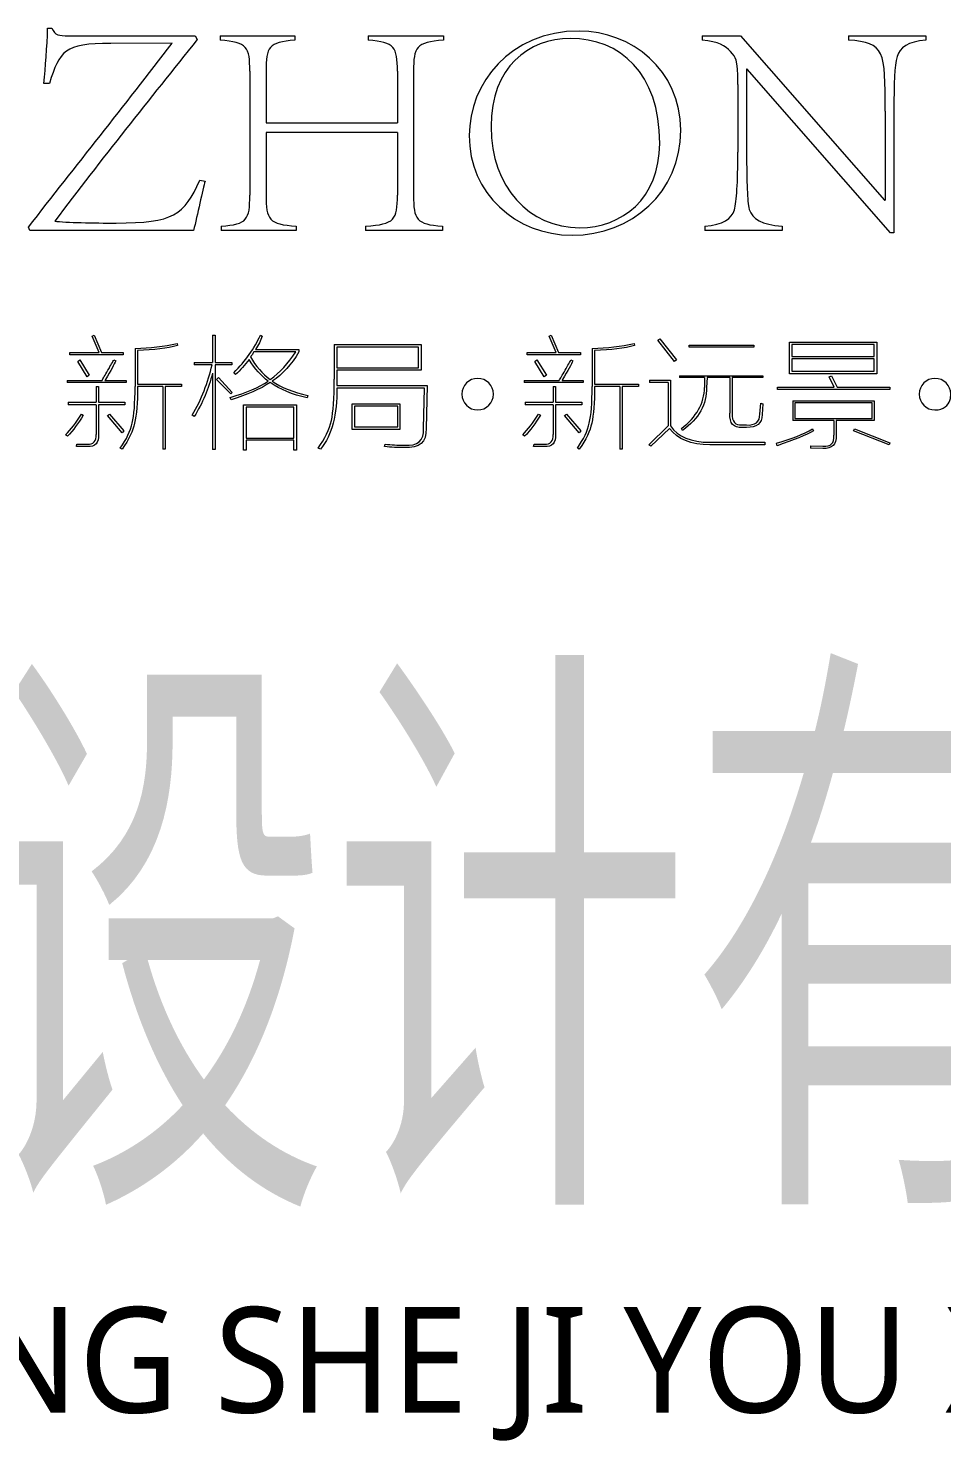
# Model space of a CAD drawing. Header units: inches. Extents: x -3272461 to -2504170, y 403793 to 1071042.
# Drawn here: x -2705944 to -2704905, y 891285 to 892891 of the extents above; entities that cross this region are included whole.
import ezdxf

# ---------------------------------------------------------------- set-up
doc = ezdxf.new("R2010")
doc.units = ezdxf.units.IN
doc.header["$LTSCALE"] = 1000
doc.header["$MEASUREMENT"] = 0
doc.layers.get('0').update_dxf_attribs({"lineweight": 18})
doc.styles.add('-黑体', font='', dxfattribs={"width": 0.7})
doc.styles.get('-黑体').set_extended_font_data('微软雅黑')

msp = doc.modelspace()

# ---------------------------------------------------------------- linework, layer by layer
for p, q in [((-2705726.2, 892882.9), (-2705726.2, 892877.9)), ((-2705641.3, 892882.9), (-2705641.3, 892877.9)), ((-2705557.8, 892882.9), (-2705557.8, 892877.9)), ((-2705472.1, 892882.9), (-2705472.1, 892877.9)), ((-2705177.8, 892882.9), (-2705177.8, 892877.9)), ((-2705011.4, 892882.9), (-2705011.4, 892877.9)), ((-2704923.6, 892882.9), (-2704923.6, 892877.9)), ((-2705692.3, 892842.5), (-2705692.3, 892701.7)), ((-2705673.9, 892842.5), (-2705673.9, 892783.8)), ((-2705524.5, 892842.5), (-2705524.5, 892783.8)), ((-2705506.1, 892842.5), (-2705506.1, 892701.7)), ((-2705127.5, 892844.7), (-2705127.5, 892750.5)), ((-2705137.4, 892827.3), (-2705137.4, 892750.5)), ((-2704969.7, 892796.9), (-2704969.7, 892696)), ((-2704959.8, 892796.9), (-2704959.8, 892658.8)), ((-2705673.9, 892772.8), (-2705673.9, 892701.7)), ((-2705524.5, 892772.8), (-2705524.5, 892701.7)), ((-2705724.8, 892666.3), (-2705724.8, 892661.3)), ((-2705639.5, 892666.3), (-2705639.5, 892661.3)), ((-2705560.6, 892666.3), (-2705560.6, 892661.3)), ((-2705473.2, 892666.3), (-2705473.2, 892661.3)), ((-2705174.9, 892666.3), (-2705174.9, 892661.3)), ((-2705086.8, 892666.3), (-2705086.8, 892661.3))]:
    msp.add_line(p, q)
at = {"lineweight": 9}
for p, q in [((-2705871.6, 892541.1), (-2705869.3, 892542.2)), ((-2705863.7, 892522.6), (-2705871.6, 892541.1)), ((-2705869.3, 892542.2), (-2705860.9, 892522.6)), ((-2705734.7, 892542.2), (-2705734.7, 892511.4)), ((-2705731.9, 892542.2), (-2705731.9, 892511.4)), ((-2705351.8, 892541.1), (-2705349.5, 892542.2)), ((-2705343.9, 892522.6), (-2705351.8, 892541.1)), ((-2705349.5, 892542.2), (-2705341.1, 892522.6)), ((-2705228.4, 892536.6), (-2705226.1, 892538.3)), ((-2705226.1, 892538.3), (-2705207.1, 892514.2)), ((-2705896.8, 892519.8), (-2705896.8, 892522.6)), ((-2705896.8, 892522.6), (-2705863.7, 892522.6)), ((-2705860.9, 892522.6), (-2705836.2, 892522.6)), ((-2705836.2, 892522.6), (-2705836.2, 892519.8)), ((-2705822.8, 892527.1), (-2705822.8, 892483.9)), ((-2705820, 892524.9), (-2705820, 892486.7)), ((-2705636.6, 892526), (-2705636.6, 892523.2)), ((-2705596.2, 892531.6), (-2705596.2, 892492.3)), ((-2705500.3, 892528.8), (-2705593.4, 892528.8)), ((-2705593.4, 892528.8), (-2705593.4, 892505.2)), ((-2705500.3, 892505.2), (-2705500.3, 892528.8)), ((-2705497.5, 892531.6), (-2705497.5, 892502.4)), ((-2705377, 892519.8), (-2705377, 892522.6)), ((-2705377, 892522.6), (-2705343.9, 892522.6)), ((-2705341.1, 892522.6), (-2705316.4, 892522.6)), ((-2705316.4, 892522.6), (-2705316.4, 892519.8)), ((-2705303, 892527.1), (-2705303, 892483.9)), ((-2705300.2, 892524.9), (-2705300.2, 892486.7)), ((-2705209.3, 892512.5), (-2705228.4, 892536.6)), ((-2705192.5, 892531), (-2705119.1, 892531)), ((-2705192.5, 892528.8), (-2705192.5, 892531)), ((-2705119.1, 892528.8), (-2705192.5, 892528.8)), ((-2705119.1, 892531), (-2705119.1, 892528.8)), ((-2705078.7, 892534.4), (-2704979.4, 892534.4)), ((-2705078.7, 892498.5), (-2705078.7, 892534.4)), ((-2704982.2, 892531.6), (-2705075.9, 892531.6)), ((-2705075.9, 892531.6), (-2705075.9, 892518.1)), ((-2704982.2, 892518.1), (-2704982.2, 892531.6)), ((-2704979.4, 892534.4), (-2704979.4, 892498.5)), ((-2705836.2, 892519.8), (-2705896.8, 892519.8)), ((-2705887.8, 892512.5), (-2705885.6, 892514.2)), ((-2705877.2, 892495.1), (-2705887.8, 892512.5)), ((-2705885.6, 892514.2), (-2705874.9, 892496.8)), ((-2705755.5, 892511.4), (-2705755.5, 892508.6)), ((-2705731.9, 892508.6), (-2705731.9, 892412.1)), ((-2705712.9, 892511.4), (-2705712.9, 892508.6)), ((-2705593.4, 892505.2), (-2705500.3, 892505.2)), ((-2705316.4, 892519.8), (-2705377, 892519.8)), ((-2705368, 892512.5), (-2705365.8, 892514.2)), ((-2705357.4, 892495.1), (-2705368, 892512.5)), ((-2705365.8, 892514.2), (-2705355.1, 892496.8)), ((-2705207.1, 892514.2), (-2705209.3, 892512.5)), ((-2705075.9, 892518.1), (-2704982.2, 892518.1)), ((-2704982.2, 892515.3), (-2705075.9, 892515.3)), ((-2705075.9, 892515.3), (-2705075.9, 892501.3)), ((-2704982.2, 892501.3), (-2704982.2, 892515.3)), ((-2705900.2, 892490.6), (-2705900.2, 892488.4)), ((-2705874.9, 892496.8), (-2705877.2, 892495.1)), ((-2705832.9, 892490.6), (-2705832.9, 892488.4)), ((-2705734.7, 892499), (-2705734.7, 892412.1)), ((-2705730.2, 892491.8), (-2705728, 892494)), ((-2705714, 892475.5), (-2705730.2, 892491.8)), ((-2705728, 892494), (-2705712.3, 892477.2)), ((-2705593.4, 892502.4), (-2705593.4, 892492.3)), ((-2705593.4, 892492.3), (-2705593.4, 892485)), ((-2705380.4, 892490.6), (-2705380.4, 892488.4)), ((-2705355.1, 892496.8), (-2705357.4, 892495.1)), ((-2705313.1, 892490.6), (-2705313.1, 892488.4)), ((-2705237.9, 892491.2), (-2705237.9, 892488.4)), ((-2705213.8, 892491.2), (-2705213.8, 892439)), ((-2705203.7, 892496.2), (-2705203.7, 892494)), ((-2705175.1, 892494), (-2705175.1, 892482.8)), ((-2705146.5, 892494), (-2705146.5, 892453.6)), ((-2705143.7, 892494), (-2705143.7, 892453.6)), ((-2705109, 892496.2), (-2705109, 892494)), ((-2704979.4, 892498.5), (-2705078.7, 892498.5)), ((-2705075.9, 892501.3), (-2704982.2, 892501.3)), ((-2705033.3, 892495.1), (-2705031, 892496.2)), ((-2705027.6, 892483.3), (-2705033.3, 892495.1)), ((-2705031, 892496.2), (-2705024.3, 892483.3)), ((-2705867.1, 892483.9), (-2705867.1, 892466)), ((-2705864.3, 892483.9), (-2705864.3, 892466)), ((-2705791.4, 892483.9), (-2705791.4, 892412.7)), ((-2705788.6, 892483.9), (-2705788.6, 892412.7)), ((-2705770.1, 892486.7), (-2705770.1, 892483.9)), ((-2705712.3, 892477.2), (-2705714, 892475.5)), ((-2705347.3, 892483.9), (-2705347.3, 892466)), ((-2705344.5, 892483.9), (-2705344.5, 892466)), ((-2705271.6, 892483.9), (-2705271.6, 892412.7)), ((-2705268.8, 892483.9), (-2705268.8, 892412.7)), ((-2705250.3, 892486.7), (-2705250.3, 892483.9)), ((-2705216.6, 892488.4), (-2705216.6, 892439)), ((-2705092.1, 892480.5), (-2705092.1, 892483.3)), ((-2705092.1, 892483.3), (-2705027.6, 892483.3)), ((-2704964.3, 892480.5), (-2705092.1, 892480.5)), ((-2705024.3, 892483.3), (-2704964.3, 892483.3)), ((-2704964.3, 892483.3), (-2704964.3, 892480.5)), ((-2705899, 892466), (-2705899, 892463.2)), ((-2705867.1, 892463.2), (-2705867.1, 892429.5)), ((-2705864.3, 892463.2), (-2705864.3, 892429.5)), ((-2705834.5, 892466), (-2705834.5, 892463.2)), ((-2705699.4, 892463.2), (-2705639.4, 892463.2)), ((-2705699.4, 892411.6), (-2705699.4, 892463.2)), ((-2705696.6, 892460.4), (-2705696.6, 892425)), ((-2705642.2, 892460.4), (-2705696.6, 892460.4)), ((-2705642.2, 892425), (-2705642.2, 892460.4)), ((-2705639.4, 892463.2), (-2705639.4, 892411.6)), ((-2705576, 892464.3), (-2705521.6, 892464.3)), ((-2705576, 892435.1), (-2705576, 892464.3)), ((-2705523.9, 892461.5), (-2705573.2, 892461.5)), ((-2705573.2, 892461.5), (-2705573.2, 892437.9)), ((-2705523.9, 892437.9), (-2705523.9, 892461.5)), ((-2705521.6, 892464.3), (-2705521.6, 892435.1)), ((-2705379.2, 892466), (-2705379.2, 892463.2)), ((-2705347.3, 892463.2), (-2705347.3, 892429.5)), ((-2705344.5, 892463.2), (-2705344.5, 892429.5)), ((-2705314.8, 892466), (-2705314.8, 892463.2)), ((-2705074.7, 892467.6), (-2705074.7, 892445.2)), ((-2704984.5, 892465.4), (-2705072.5, 892465.4)), ((-2705072.5, 892465.4), (-2705072.5, 892447.5)), ((-2704984.5, 892447.5), (-2704984.5, 892465.4)), ((-2704982.2, 892467.6), (-2704982.2, 892445.2)), ((-2705854.2, 892450.8), (-2705851.9, 892452.5)), ((-2705837.4, 892431.2), (-2705854.2, 892450.8)), ((-2705851.9, 892452.5), (-2705835.7, 892433.4)), ((-2705334.4, 892450.8), (-2705332.1, 892452.5)), ((-2705317.6, 892431.2), (-2705334.4, 892450.8)), ((-2705332.1, 892452.5), (-2705315.9, 892433.4)), ((-2705072.5, 892447.5), (-2704984.5, 892447.5)), ((-2705028.2, 892445.2), (-2705028.2, 892428.4)), ((-2705025.4, 892445.2), (-2705025.4, 892428.4)), ((-2705835.7, 892433.4), (-2705837.4, 892431.2)), ((-2705696.6, 892425), (-2705642.2, 892425)), ((-2705521.6, 892435.1), (-2705576, 892435.1)), ((-2705573.2, 892437.9), (-2705523.9, 892437.9)), ((-2705315.9, 892433.4), (-2705317.6, 892431.2)), ((-2705005.8, 892433.4), (-2705004.6, 892435.7)), ((-2704965.4, 892417.7), (-2705005.8, 892433.4)), ((-2705004.6, 892435.7), (-2704964.3, 892420)), ((-2705696.6, 892411.6), (-2705699.4, 892411.6)), ((-2705642.2, 892422.8), (-2705696.6, 892422.8)), ((-2705696.6, 892422.8), (-2705696.6, 892411.6)), ((-2705642.2, 892411.6), (-2705642.2, 892422.8)), ((-2705639.4, 892411.6), (-2705642.2, 892411.6)), ((-2705106.7, 892420.5), (-2705106.7, 892417.7)), ((-2705054.6, 892416.6), (-2705054.6, 892413.8)), ((-2704964.3, 892420), (-2704965.4, 892417.7))]:
    msp.add_line(p, q, dxfattribs=at)
for points in [[(-2705926.5, 892828.7), (-2705924.8, 892846.8), (-2705922.7, 892870.5), (-2705922.3, 892891.4)], [(-2705922.3, 892891.4), (-2705922.3, 892891.4), (-2705917.3, 892891.4), (-2705917.3, 892891.4)], [(-2705917.3, 892891.4), (-2705915.6, 892887.5), (-2705913.8, 892885.3), (-2705910.6, 892883.9)], [(-2705943.9, 892665.2), (-2705890.4, 892734.6), (-2705835.2, 892802.9), (-2705780.7, 892874.4)], [(-2705850.4, 892874), (-2705903.5, 892874.4), (-2705908.5, 892865.5), (-2705920.2, 892828.7)], [(-2705752.1, 892878.6), (-2705806.2, 892810.7), (-2705861.1, 892742.4), (-2705914.2, 892671.9)], [(-2705910.6, 892883.9), (-2705907.8, 892882.9), (-2705903.9, 892882.9), (-2705898.6, 892882.9)], [(-2705898.6, 892882.9), (-2705898.6, 892882.9), (-2705754.5, 892882.9), (-2705754.5, 892882.9)], [(-2705780.7, 892874.4), (-2705780.7, 892874.4), (-2705850.4, 892874), (-2705850.4, 892874)], [(-2705754.5, 892882.9), (-2705754.5, 892882.9), (-2705752.1, 892878.6), (-2705752.1, 892878.6)], [(-2705726.2, 892882.9), (-2705726.2, 892882.9), (-2705641.3, 892882.9), (-2705641.3, 892882.9)], [(-2705692.3, 892842.5), (-2705692.3, 892870.1), (-2705695.1, 892875.5), (-2705726.2, 892877.9)], [(-2705641.3, 892877.9), (-2705670.7, 892875.5), (-2705673.9, 892870.1), (-2705673.9, 892842.5)], [(-2705557.8, 892882.9), (-2705557.8, 892882.9), (-2705472.1, 892882.9), (-2705472.1, 892882.9)], [(-2705524.5, 892842.5), (-2705524.5, 892870.1), (-2705527.3, 892875.5), (-2705557.8, 892877.9)], [(-2705472.1, 892877.9), (-2705503.3, 892875.5), (-2705506.1, 892870.1), (-2705506.1, 892842.5)], [(-2705328.1, 892879.7), (-2705375.2, 892879.4), (-2705418, 892847.8), (-2705418, 892779.5)], [(-2705177.8, 892882.9), (-2705177.8, 892882.9), (-2705134.2, 892882.9), (-2705134.2, 892882.9)], [(-2705145.6, 892864.8), (-2705151.6, 892871.9), (-2705159, 892875.8), (-2705177.8, 892877.9)], [(-2705134.2, 892882.9), (-2705134.2, 892882.9), (-2704970.7, 892696), (-2704970.7, 892696)], [(-2705011.4, 892882.9), (-2705011.4, 892882.9), (-2704923.6, 892882.9), (-2704923.6, 892882.9)], [(-2704969.7, 892796.9), (-2704969.7, 892865.9), (-2704970, 892875.1), (-2705011.4, 892877.9)], [(-2704923.6, 892877.9), (-2704944.2, 892876.1), (-2704953, 892869.4), (-2704956.2, 892859.2)], [(-2705137.4, 892827.3), (-2705137.4, 892858.8), (-2705139.2, 892857), (-2705145.6, 892864.8)], [(-2704956.2, 892859.2), (-2704959.4, 892848.2), (-2704959.8, 892830.2), (-2704959.8, 892796.9)], [(-2704963.6, 892658.8), (-2704963.6, 892658.8), (-2705126.8, 892844.7), (-2705126.8, 892844.7)], [(-2705126.8, 892844.7), (-2705126.8, 892844.7), (-2705127.5, 892844.7), (-2705127.5, 892844.7)], [(-2705920.2, 892828.7), (-2705920.2, 892828.7), (-2705926.5, 892828.7), (-2705926.5, 892828.7)], [(-2705673.9, 892783.8), (-2705673.9, 892783.8), (-2705524.5, 892783.8), (-2705524.5, 892783.8)], [(-2705524.5, 892772.8), (-2705524.5, 892772.8), (-2705673.9, 892772.8), (-2705673.9, 892772.8)], [(-2705141.3, 892684.7), (-2705138.5, 892695.3), (-2705137.4, 892714.8), (-2705137.4, 892750.5)], [(-2705127.5, 892750.5), (-2705127.1, 892714.8), (-2705126.8, 892695.3), (-2705124.3, 892685.4)], [(-2705743.2, 892717.6), (-2705745.7, 892708.4), (-2705752.1, 892678.3), (-2705756.3, 892661.3)], [(-2705749.2, 892718.7), (-2705749.2, 892718.7), (-2705743.2, 892717.6), (-2705743.2, 892717.6)], [(-2705724.8, 892666.3), (-2705695.1, 892668.4), (-2705692.3, 892673.7), (-2705692.3, 892701.7)], [(-2705673.9, 892701.7), (-2705673.9, 892673.7), (-2705670.7, 892668.4), (-2705639.5, 892666.3)], [(-2705560.6, 892666.3), (-2705527.3, 892668.4), (-2705524.5, 892673.7), (-2705524.5, 892701.7)], [(-2705506.1, 892701.7), (-2705506.1, 892673.7), (-2705503.3, 892668.4), (-2705473.2, 892666.3)], [(-2705174.9, 892666.3), (-2705154.1, 892667.7), (-2705144.1, 892674.8), (-2705141.3, 892684.7)], [(-2705124.3, 892685.4), (-2705121.1, 892674.4), (-2705110.5, 892668), (-2705086.8, 892666.3)], [(-2704970.7, 892696), (-2704970.7, 892696), (-2704969.7, 892696), (-2704969.7, 892696)], [(-2705942.5, 892661.3), (-2705942.5, 892661.3), (-2705943.9, 892665.2), (-2705943.9, 892665.2)], [(-2705756.3, 892661.3), (-2705756.3, 892661.3), (-2705942.5, 892661.3), (-2705942.5, 892661.3)], [(-2705639.5, 892661.3), (-2705639.5, 892661.3), (-2705724.8, 892661.3), (-2705724.8, 892661.3)], [(-2705473.2, 892661.3), (-2705473.2, 892661.3), (-2705560.6, 892661.3), (-2705560.6, 892661.3)], [(-2705086.8, 892661.3), (-2705086.8, 892661.3), (-2705174.9, 892661.3), (-2705174.9, 892661.3)], [(-2704959.8, 892658.8), (-2704959.8, 892658.8), (-2704963.6, 892658.8), (-2704963.6, 892658.8)]]:
    msp.add_open_spline(points, degree=3)
for points, knots in [([(-2705202.1, 892775.3), (-2705202.1, 892704.9), (-2705258.4, 892656), (-2705325.7, 892656), (-2705390.4, 892656), (-2705442.8, 892703.8), (-2705442.8, 892769.3), (-2705442.8, 892828.7), (-2705396.8, 892888.2), (-2705317.9, 892888.2), (-2705258.8, 892888.2), (-2705202.1, 892843.9), (-2705202.1, 892775.3)], [0, 0, 0, 0, 181.581079, 181.581079, 181.581079, 363.162157, 363.162157, 363.162157, 544.743236, 544.743236, 544.743236, 726.324314, 726.324314, 726.324314, 726.324314]), ([(-2705418, 892779.5), (-2705418, 892710.5), (-2705374.5, 892664.5), (-2705317.2, 892664.5), (-2705269.4, 892664.5), (-2705226.2, 892697.4), (-2705226.2, 892760.4), (-2705226.2, 892840.8), (-2705271.2, 892879.7), (-2705328.1, 892879.7)], [0, 0, 0, 0, 161.36916, 161.36916, 161.36916, 322.73832, 322.73832, 322.73832, 484.107479, 484.107479, 484.107479, 484.107479]), ([(-2705914.2, 892671.9), (-2705901.4, 892670.5), (-2705869.6, 892669.8), (-2705844.4, 892669.8), (-2705779, 892669.8), (-2705766.9, 892678.7), (-2705749.2, 892718.7)], [0, 0, 0, 0, 92.654103, 92.654103, 92.654103, 185.308205, 185.308205, 185.308205, 185.308205])]:
    msp.add_open_spline(points, degree=3, knots=knots)
for points in [[(-2705734.7, 892542.2), (-2705734.7, 892542.2), (-2705731.9, 892542.2), (-2705731.9, 892542.2)], [(-2705710.6, 892499.6), (-2705697.2, 892513.1), (-2705687.1, 892527.3), (-2705680.3, 892542.2)], [(-2705678.1, 892541.1), (-2705680, 892535.9), (-2705682.6, 892530.8), (-2705685.9, 892526)], [(-2705680.3, 892542.2), (-2705680.3, 892542.2), (-2705678.1, 892541.1), (-2705678.1, 892541.1)], [(-2705822.8, 892527.1), (-2705805.6, 892527.8), (-2705789.7, 892529.7), (-2705775.1, 892532.7)], [(-2705774.5, 892530.5), (-2705786.1, 892527.5), (-2705801.3, 892525.6), (-2705820, 892524.9)], [(-2705775.1, 892532.7), (-2705775.1, 892532.7), (-2705774.5, 892530.5), (-2705774.5, 892530.5)], [(-2705687.6, 892523.2), (-2705688, 892522.8), (-2705688.6, 892521.9), (-2705689.3, 892520.4)], [(-2705640, 892523.2), (-2705640, 892523.2), (-2705687.6, 892523.2), (-2705687.6, 892523.2)], [(-2705685.9, 892526), (-2705685.9, 892526), (-2705636.6, 892526), (-2705636.6, 892526)], [(-2705669.1, 892491.8), (-2705658.3, 892499.6), (-2705648.6, 892510.1), (-2705640, 892523.2)], [(-2705636.6, 892523.2), (-2705644.8, 892509), (-2705654.9, 892497.9), (-2705666.9, 892490.1)], [(-2705596.2, 892531.6), (-2705596.2, 892531.6), (-2705497.5, 892531.6), (-2705497.5, 892531.6)], [(-2705303, 892527.1), (-2705285.8, 892527.8), (-2705269.9, 892529.7), (-2705255.3, 892532.7)], [(-2705254.8, 892530.5), (-2705266.3, 892527.5), (-2705281.5, 892525.6), (-2705300.2, 892524.9)], [(-2705255.3, 892532.7), (-2705255.3, 892532.7), (-2705254.8, 892530.5), (-2705254.8, 892530.5)], [(-2705844.6, 892513.1), (-2705846.5, 892509.3), (-2705850.4, 892502.2), (-2705856.4, 892491.8)], [(-2705853.6, 892502.4), (-2705850.3, 892508.4), (-2705848, 892512.3), (-2705846.9, 892514.2)], [(-2705846.9, 892514.2), (-2705846.9, 892514.2), (-2705844.6, 892513.1), (-2705844.6, 892513.1)], [(-2705757.7, 892451.4), (-2705747.3, 892469.3), (-2705739.8, 892488.4), (-2705735.3, 892508.6)], [(-2705755.5, 892511.4), (-2705755.5, 892511.4), (-2705734.7, 892511.4), (-2705734.7, 892511.4)], [(-2705735.3, 892508.6), (-2705735.3, 892508.6), (-2705755.5, 892508.6), (-2705755.5, 892508.6)], [(-2705731.9, 892511.4), (-2705731.9, 892511.4), (-2705712.9, 892511.4), (-2705712.9, 892511.4)], [(-2705712.9, 892508.6), (-2705712.9, 892508.6), (-2705731.9, 892508.6), (-2705731.9, 892508.6)], [(-2705693.2, 892514.8), (-2705698.1, 892508.4), (-2705703.2, 892502.6), (-2705708.4, 892497.4)], [(-2705671.4, 892490.1), (-2705679.2, 892495.7), (-2705686.5, 892503.9), (-2705693.2, 892514.8)], [(-2705689.3, 892520.4), (-2705690.4, 892519.2), (-2705691.2, 892518.3), (-2705691.6, 892517.5)], [(-2705691.6, 892517.5), (-2705685.6, 892507.1), (-2705678.1, 892498.5), (-2705669.1, 892491.8)], [(-2705324.8, 892513.1), (-2705326.7, 892509.3), (-2705330.6, 892502.2), (-2705336.6, 892491.8)], [(-2705333.8, 892502.4), (-2705330.5, 892508.4), (-2705328.2, 892512.3), (-2705327.1, 892514.2)], [(-2705327.1, 892514.2), (-2705327.1, 892514.2), (-2705324.8, 892513.1), (-2705324.8, 892513.1)], [(-2705900.2, 892490.6), (-2705900.2, 892490.6), (-2705860.3, 892490.6), (-2705860.3, 892490.6)], [(-2705860.3, 892490.6), (-2705859.2, 892492.9), (-2705857, 892496.8), (-2705853.6, 892502.4)], [(-2705857, 892490.6), (-2705857, 892490.6), (-2705832.9, 892490.6), (-2705832.9, 892490.6)], [(-2705856.4, 892491.8), (-2705856.8, 892491.4), (-2705857, 892491), (-2705857, 892490.6)], [(-2705734.7, 892499), (-2705739.2, 892481.5), (-2705746.1, 892465), (-2705755.5, 892449.7)], [(-2705714.5, 892471.6), (-2705696.2, 892476.8), (-2705681.8, 892483), (-2705671.4, 892490.1)], [(-2705708.4, 892497.4), (-2705708.4, 892497.4), (-2705710.6, 892499.6), (-2705710.6, 892499.6)], [(-2705666.9, 892490.1), (-2705656, 892482.6), (-2705642.6, 892477.2), (-2705626.5, 892473.8)], [(-2705599.6, 892445.2), (-2705597.3, 892454.6), (-2705596.2, 892470.2), (-2705596.2, 892492.3)], [(-2705497.5, 892502.4), (-2705497.5, 892502.4), (-2705593.4, 892502.4), (-2705593.4, 892502.4)], [(-2705380.4, 892490.6), (-2705380.4, 892490.6), (-2705340.5, 892490.6), (-2705340.5, 892490.6)], [(-2705340.5, 892490.6), (-2705339.4, 892492.9), (-2705337.2, 892496.8), (-2705333.8, 892502.4)], [(-2705337.2, 892490.6), (-2705337.2, 892490.6), (-2705313.1, 892490.6), (-2705313.1, 892490.6)], [(-2705336.6, 892491.8), (-2705337, 892491.4), (-2705337.2, 892491), (-2705337.2, 892490.6)], [(-2705237.9, 892491.2), (-2705237.9, 892491.2), (-2705213.8, 892491.2), (-2705213.8, 892491.2)], [(-2705203.7, 892496.2), (-2705203.7, 892496.2), (-2705109, 892496.2), (-2705109, 892496.2)], [(-2705175.1, 892494), (-2705175.1, 892494), (-2705203.7, 892494), (-2705203.7, 892494)], [(-2705172.3, 892494), (-2705172.3, 892494), (-2705172.9, 892482.8), (-2705172.9, 892482.8)], [(-2705146.5, 892494), (-2705146.5, 892494), (-2705172.3, 892494), (-2705172.3, 892494)], [(-2705109, 892494), (-2705109, 892494), (-2705143.7, 892494), (-2705143.7, 892494)], [(-2705832.9, 892488.4), (-2705832.9, 892488.4), (-2705900.2, 892488.4), (-2705900.2, 892488.4)], [(-2705867.1, 892483.9), (-2705867.1, 892483.9), (-2705864.3, 892483.9), (-2705864.3, 892483.9)], [(-2705826.1, 892442.4), (-2705823.9, 892451), (-2705822.8, 892464.8), (-2705822.8, 892483.9)], [(-2705820, 892483.9), (-2705820, 892465.2), (-2705821.1, 892451.4), (-2705823.3, 892442.4)], [(-2705820, 892486.7), (-2705820, 892486.7), (-2705770.1, 892486.7), (-2705770.1, 892486.7)], [(-2705791.4, 892483.9), (-2705791.4, 892483.9), (-2705820, 892483.9), (-2705820, 892483.9)], [(-2705770.1, 892483.9), (-2705770.1, 892483.9), (-2705788.6, 892483.9), (-2705788.6, 892483.9)], [(-2705669.1, 892488.4), (-2705680.7, 892480.9), (-2705695.5, 892474.4), (-2705713.4, 892468.8)], [(-2705627.1, 892471), (-2705643.9, 892474.7), (-2705657.9, 892480.5), (-2705669.1, 892488.4)], [(-2705626.5, 892473.8), (-2705626.5, 892473.8), (-2705627.1, 892471), (-2705627.1, 892471)], [(-2705593.4, 892482.2), (-2705592.7, 892452.3), (-2705598.8, 892429.1), (-2705611.9, 892412.7)], [(-2705593.4, 892485), (-2705593.4, 892485), (-2705490.8, 892485), (-2705490.8, 892485)], [(-2705493.6, 892482.2), (-2705493.6, 892482.2), (-2705593.4, 892482.2), (-2705593.4, 892482.2)], [(-2705494.7, 892436.2), (-2705494.7, 892436.2), (-2705493.6, 892482.2), (-2705493.6, 892482.2)], [(-2705490.8, 892485), (-2705490.8, 892485), (-2705491.9, 892436.2), (-2705491.9, 892436.2)], [(-2705313.1, 892488.4), (-2705313.1, 892488.4), (-2705380.4, 892488.4), (-2705380.4, 892488.4)], [(-2705347.3, 892483.9), (-2705347.3, 892483.9), (-2705344.5, 892483.9), (-2705344.5, 892483.9)], [(-2705306.3, 892442.4), (-2705304.1, 892451), (-2705303, 892464.8), (-2705303, 892483.9)], [(-2705300.2, 892483.9), (-2705300.2, 892465.2), (-2705301.3, 892451.4), (-2705303.5, 892442.4)], [(-2705300.2, 892486.7), (-2705300.2, 892486.7), (-2705250.3, 892486.7), (-2705250.3, 892486.7)], [(-2705271.6, 892483.9), (-2705271.6, 892483.9), (-2705300.2, 892483.9), (-2705300.2, 892483.9)], [(-2705250.3, 892483.9), (-2705250.3, 892483.9), (-2705268.8, 892483.9), (-2705268.8, 892483.9)], [(-2705216.6, 892488.4), (-2705216.6, 892488.4), (-2705237.9, 892488.4), (-2705237.9, 892488.4)], [(-2705201.5, 892436.2), (-2705184.3, 892449.3), (-2705175.5, 892464.8), (-2705175.1, 892482.8)], [(-2705172.9, 892482.8), (-2705172.5, 892463.7), (-2705181.7, 892447.5), (-2705200.4, 892434)], [(-2705899, 892466), (-2705899, 892466), (-2705867.1, 892466), (-2705867.1, 892466)], [(-2705867.1, 892463.2), (-2705867.1, 892463.2), (-2705899, 892463.2), (-2705899, 892463.2)], [(-2705864.3, 892466), (-2705864.3, 892466), (-2705834.5, 892466), (-2705834.5, 892466)], [(-2705834.5, 892463.2), (-2705834.5, 892463.2), (-2705864.3, 892463.2), (-2705864.3, 892463.2)], [(-2705713.4, 892468.8), (-2705713.4, 892468.8), (-2705714.5, 892471.6), (-2705714.5, 892471.6)], [(-2705379.2, 892466), (-2705379.2, 892466), (-2705347.3, 892466), (-2705347.3, 892466)], [(-2705347.3, 892463.2), (-2705347.3, 892463.2), (-2705379.2, 892463.2), (-2705379.2, 892463.2)], [(-2705344.5, 892466), (-2705344.5, 892466), (-2705314.8, 892466), (-2705314.8, 892466)], [(-2705314.8, 892463.2), (-2705314.8, 892463.2), (-2705344.5, 892463.2), (-2705344.5, 892463.2)], [(-2705112.3, 892452.5), (-2705112.3, 892452.5), (-2705111.2, 892464.8), (-2705111.2, 892464.8)], [(-2705111.2, 892464.8), (-2705111.2, 892464.8), (-2705109, 892464.3), (-2705109, 892464.3)], [(-2705109, 892464.3), (-2705109, 892464.3), (-2705109.5, 892452), (-2705109.5, 892452)], [(-2705074.7, 892467.6), (-2705074.7, 892467.6), (-2704982.2, 892467.6), (-2704982.2, 892467.6)], [(-2705901.8, 892429), (-2705895.9, 892434.9), (-2705889.9, 892442.8), (-2705883.9, 892452.5)], [(-2705881.7, 892451.4), (-2705887.3, 892442), (-2705893.2, 892434), (-2705899.6, 892427.3)], [(-2705883.9, 892452.5), (-2705883.9, 892452.5), (-2705881.7, 892451.4), (-2705881.7, 892451.4)], [(-2705839.6, 892413.8), (-2705832.5, 892423.9), (-2705828, 892433.4), (-2705826.1, 892442.4)], [(-2705823.3, 892442.4), (-2705825.2, 892433.4), (-2705829.9, 892423.5), (-2705837.4, 892412.7)], [(-2705755.5, 892449.7), (-2705755.5, 892449.7), (-2705757.7, 892451.4), (-2705757.7, 892451.4)], [(-2705614.7, 892413.8), (-2705606.9, 892424.7), (-2705601.8, 892435.1), (-2705599.6, 892445.2)], [(-2705382, 892429), (-2705376.1, 892434.9), (-2705370.1, 892442.8), (-2705364.1, 892452.5)], [(-2705361.9, 892451.4), (-2705367.5, 892442), (-2705373.4, 892434), (-2705379.8, 892427.3)], [(-2705364.1, 892452.5), (-2705364.1, 892452.5), (-2705361.9, 892451.4), (-2705361.9, 892451.4)], [(-2705319.8, 892413.8), (-2705312.7, 892423.9), (-2705308.2, 892433.4), (-2705306.3, 892442.4)], [(-2705303.5, 892442.4), (-2705305.4, 892433.4), (-2705310.1, 892423.5), (-2705317.6, 892412.7)], [(-2705132.5, 892437.4), (-2705142.2, 892436.6), (-2705146.9, 892442), (-2705146.5, 892453.6)], [(-2705143.7, 892453.6), (-2705144.1, 892443.9), (-2705140.4, 892439.4), (-2705132.5, 892440.2)], [(-2705127.5, 892440.2), (-2705117.4, 892439.4), (-2705112.3, 892443.5), (-2705112.3, 892452.5)], [(-2705109.5, 892452), (-2705109.9, 892441.9), (-2705115.9, 892437), (-2705127.5, 892437.4)], [(-2705028.2, 892445.2), (-2705028.2, 892445.2), (-2705074.7, 892445.2), (-2705074.7, 892445.2)], [(-2704982.2, 892445.2), (-2704982.2, 892445.2), (-2705025.4, 892445.2), (-2705025.4, 892445.2)], [(-2705899.6, 892427.3), (-2705899.6, 892427.3), (-2705901.8, 892429), (-2705901.8, 892429)], [(-2705864.3, 892429.5), (-2705863.9, 892419.8), (-2705868.2, 892415.1), (-2705877.2, 892415.5)], [(-2705877.2, 892418.3), (-2705870.1, 892417.9), (-2705866.7, 892421.7), (-2705867.1, 892429.5)], [(-2705491.9, 892436.2), (-2705491.2, 892420.5), (-2705499.4, 892413.3), (-2705516.6, 892414.4)], [(-2705516.6, 892417.2), (-2705501.3, 892416.1), (-2705494, 892422.4), (-2705494.7, 892436.2)], [(-2705379.8, 892427.3), (-2705379.8, 892427.3), (-2705382, 892429), (-2705382, 892429)], [(-2705344.5, 892429.5), (-2705344.1, 892419.8), (-2705348.4, 892415.1), (-2705357.4, 892415.5)], [(-2705357.4, 892418.3), (-2705350.3, 892417.9), (-2705346.9, 892421.7), (-2705347.3, 892429.5)], [(-2705238.5, 892417.7), (-2705238.5, 892417.7), (-2705216.6, 892439), (-2705216.6, 892439)], [(-2705214.9, 892436.2), (-2705214.9, 892436.2), (-2705236.2, 892416.1), (-2705236.2, 892416.1)], [(-2705169, 892417.7), (-2705190.6, 892417.7), (-2705206, 892423.9), (-2705214.9, 892436.2)], [(-2705213.8, 892439), (-2705205.6, 892426.7), (-2705190.6, 892420.5), (-2705169, 892420.5)], [(-2705200.4, 892434), (-2705200.4, 892434), (-2705201.5, 892436.2), (-2705201.5, 892436.2)], [(-2705132.5, 892440.2), (-2705132.5, 892440.2), (-2705127.5, 892440.2), (-2705127.5, 892440.2)], [(-2705127.5, 892437.4), (-2705127.5, 892437.4), (-2705132.5, 892437.4), (-2705132.5, 892437.4)], [(-2705093.2, 892419.4), (-2705076.4, 892424.3), (-2705062.8, 892429.7), (-2705052.3, 892435.7)], [(-2705051.2, 892433.4), (-2705059.8, 892428.6), (-2705073.6, 892423), (-2705092.7, 892416.6)], [(-2705052.3, 892435.7), (-2705052.3, 892435.7), (-2705051.2, 892433.4), (-2705051.2, 892433.4)], [(-2705025.4, 892428.4), (-2705025, 892417.9), (-2705030.1, 892412.9), (-2705040.5, 892413.3)], [(-2705040.5, 892416.1), (-2705031.6, 892415.3), (-2705027.4, 892419.4), (-2705028.2, 892428.4)], [(-2705889.5, 892415.5), (-2705889.5, 892415.5), (-2705888.9, 892418.3), (-2705888.9, 892418.3)], [(-2705877.2, 892415.5), (-2705881.3, 892415.5), (-2705885.4, 892415.5), (-2705889.5, 892415.5)], [(-2705888.9, 892418.3), (-2705884.8, 892418.3), (-2705880.9, 892418.3), (-2705877.2, 892418.3)], [(-2705837.4, 892412.7), (-2705837.4, 892412.7), (-2705839.6, 892413.8), (-2705839.6, 892413.8)], [(-2705788.6, 892412.7), (-2705788.6, 892412.7), (-2705791.4, 892412.7), (-2705791.4, 892412.7)], [(-2705731.9, 892412.1), (-2705731.9, 892412.1), (-2705734.7, 892412.1), (-2705734.7, 892412.1)], [(-2705611.9, 892412.7), (-2705611.9, 892412.7), (-2705614.7, 892413.8), (-2705614.7, 892413.8)], [(-2705539, 892415.5), (-2705539, 892415.5), (-2705538.5, 892418.3), (-2705538.5, 892418.3)], [(-2705516.6, 892414.4), (-2705524.1, 892414.4), (-2705531.6, 892414.7), (-2705539, 892415.5)], [(-2705538.5, 892418.3), (-2705531.4, 892417.6), (-2705524.1, 892417.2), (-2705516.6, 892417.2)], [(-2705369.7, 892415.5), (-2705369.7, 892415.5), (-2705369.1, 892418.3), (-2705369.1, 892418.3)], [(-2705357.4, 892415.5), (-2705361.5, 892415.5), (-2705365.6, 892415.5), (-2705369.7, 892415.5)], [(-2705369.1, 892418.3), (-2705365, 892418.3), (-2705361.1, 892418.3), (-2705357.4, 892418.3)], [(-2705317.6, 892412.7), (-2705317.6, 892412.7), (-2705319.8, 892413.8), (-2705319.8, 892413.8)], [(-2705268.8, 892412.7), (-2705268.8, 892412.7), (-2705271.6, 892412.7), (-2705271.6, 892412.7)], [(-2705236.2, 892416.1), (-2705236.2, 892416.1), (-2705238.5, 892417.7), (-2705238.5, 892417.7)], [(-2705169, 892420.5), (-2705169, 892420.5), (-2705106.7, 892420.5), (-2705106.7, 892420.5)], [(-2705106.7, 892417.7), (-2705106.7, 892417.7), (-2705169, 892417.7), (-2705169, 892417.7)], [(-2705092.7, 892416.6), (-2705092.7, 892416.6), (-2705093.2, 892419.4), (-2705093.2, 892419.4)], [(-2705054.6, 892416.6), (-2705054.6, 892416.6), (-2705040.5, 892416.1), (-2705040.5, 892416.1)], [(-2705040.5, 892413.3), (-2705040.5, 892413.3), (-2705054.6, 892413.8), (-2705054.6, 892413.8)]]:
    msp.add_open_spline(points, degree=3, dxfattribs=at)
for points, knots in [([(-2705415.3, 892475.2), (-2705415.3, 892465.3), (-2705423.4, 892457.3), (-2705433.3, 892457.3), (-2705443.2, 892457.3), (-2705451.2, 892465.3), (-2705451.2, 892475.2), (-2705451.2, 892485.1), (-2705443.2, 892493.2), (-2705433.3, 892493.2), (-2705423.4, 892493.2), (-2705415.3, 892485.1), (-2705415.3, 892475.2)], [0, 0, 0, 0, 27.473448, 27.473448, 27.473448, 54.946897, 54.946897, 54.946897, 82.420345, 82.420345, 82.420345, 109.893794, 109.893794, 109.893794, 109.893794]), ([(-2704895.2, 892475.2), (-2704895.2, 892475.2), (-2704895.2, 892475.2), (-2704895.2, 892475.2), (-2704895.2, 892475.2), (-2704895.2, 892475.2), (-2704895.2, 892465.3), (-2704903.2, 892457.3), (-2704913.2, 892457.3), (-2704923.1, 892457.3), (-2704931.1, 892465.3), (-2704931.1, 892475.2), (-2704931.1, 892485.1), (-2704923.1, 892493.2), (-2704913.2, 892493.2), (-2704903.2, 892493.2), (-2704895.2, 892485.1), (-2704895.2, 892475.2)], [0, 0, 0, 0, 0.866475, 1.73295, 3.4659, 6.931801, 13.863602, 27.727203, 27.727203, 27.727203, 55.454406, 55.454406, 55.454406, 83.181609, 83.181609, 83.181609, 110.908812, 110.908812, 110.908812, 110.908812])]:
    msp.add_open_spline(points, degree=3, knots=knots, dxfattribs=at)

# ---------------------------------------------------------------- texts
at = {"style": '-黑体', "width": 0.6}
msp.add_text('工程设计有限公司', height=500, dxfattribs=at).set_placement((-2706828.5, 891607.8))
at = {"insert": (-2706857.1, 891284.9), "char_height": 120, "width": 4813.237, "attachment_point": 7, "style": '-黑体'}
msp.add_mtext('{\\W1; GONG CHENG SHE JI YOU XIAN GONG SI }', dxfattribs=at)

doc.saveas('drawing.dxf')
